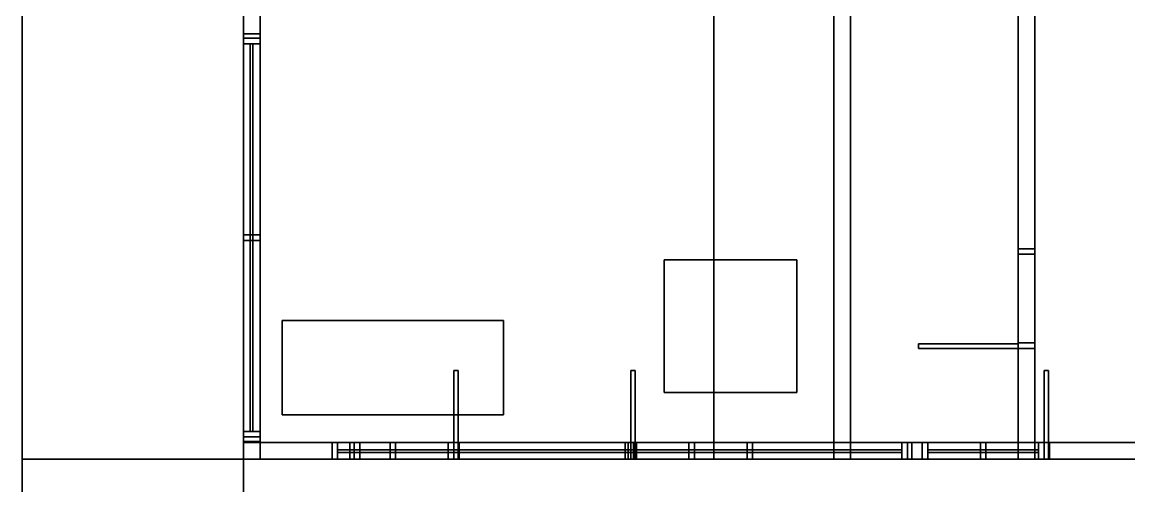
# Model space of a CAD drawing. Header units: metres. Extents: x 0 to 20, y 0 to 50.
# Drawn here: x 0 to 10, y 11.76 to 15.95 of the extents above; entities that cross this region are included whole.
import ezdxf

# ---------------------------------------------------------------- set-up
doc = ezdxf.new("R2010")
doc.units = ezdxf.units.M
doc.layers.add('MODELO_3D', color=7, linetype='Continuous')

msp = doc.modelspace()

# ---------------------------------------------------------------- linework, layer by layer
at = {"layer": 'MODELO_3D'}
for points in [[(0, 0, -0.25), (0, 0, -0.05), (0, 50, -0.05), (0, 50, -0.25)], [(0, 50, -0.25), (20, 50, -0.25), (20, 0, -0.25), (0, 0, -0.25)], [(20, 50, -0.05), (0, 50, -0.05), (0, 0, -0.05), (20, 0, -0.05)], [(0, 12, -0.05), (0, 12), (0, 42), (0, 42, -0.05)], [(0, 42, -0.05), (2, 42, -0.05), (2, 12, -0.05), (0, 12, -0.05)], [(2, 42), (0, 42), (0, 12), (2, 12)], [(2, 42, -0.05), (2, 42), (2, 12), (2, 12, -0.05)], [(2, 12, -0.15), (2, 12), (2, 42), (2, 42, -0.15)], [(2, 42, -0.15), (18, 42, -0.15), (18, 12, -0.15), (2, 12, -0.15)], [(18, 42), (2, 42), (2, 12), (18, 12)], [(2, 12, 7.2), (2, 12, 8.1), (2, 42, 8.1), (2, 42, 7.2)], [(2, 42, 7.2), (2.15, 42, 7.2), (2.15, 12, 7.2), (2, 12, 7.2)], [(2.15, 42, 8.1), (2, 42, 8.1), (2, 12, 8.1), (2.15, 12, 8.1)], [(2.15, 42, 7.2), (2.15, 42, 8.1), (2.15, 12, 8.1), (2.15, 12, 7.2)], [(2, 12, 4), (2, 12, 4.2), (2, 37, 4.2), (2, 37, 4)], [(2, 37, 4), (18, 37, 4), (18, 12, 4), (2, 12, 4)], [(18, 37, 4.2), (2, 37, 4.2), (2, 12, 4.2), (18, 12, 4.2)], [(2, 12), (2, 12, 4), (2, 37, 4), (2, 37)], [(2, 37), (2.15, 37), (2.15, 12), (2, 12)], [(2.15, 37, 4), (2, 37, 4), (2, 12, 4), (2.15, 12, 4)], [(2.15, 37), (2.15, 37, 4), (2.15, 12, 4), (2.15, 12)], [(7.333333, 12), (7.333333, 12, 4), (7.333333, 36, 4), (7.333333, 36)], [(7.333333, 36), (7.483333, 36), (7.483333, 12), (7.333333, 12)], [(7.483333, 36, 4), (7.333333, 36, 4), (7.333333, 12, 4), (7.483333, 12, 4)], [(7.483333, 36), (7.483333, 36, 4), (7.483333, 12, 4), (7.483333, 12)], [(9, 13.900001, 4.2), (9, 13.900001, 7.05), (9, 25, 7.05), (9, 25, 4.2)], [(9, 25, 4.2), (9.15, 25, 4.2), (9.15, 13.900001, 4.2), (9, 13.900001, 4.2)], [(9.15, 25, 7.05), (9, 25, 7.05), (9, 13.900001, 7.05), (9.15, 13.900001, 7.05)], [(9.15, 25, 4.2), (9.15, 25, 7.05), (9.15, 13.900001, 7.05), (9.15, 13.900001, 4.2)], [(2, 12, 7.05), (2, 12, 7.2), (2, 18.299999, 7.2), (2, 18.299999, 7.05)], [(2, 18.299999, 7.05), (6.25, 18.299999, 7.05), (6.25, 12, 7.05), (2, 12, 7.05)], [(6.25, 18.299999, 7.2), (2, 18.299999, 7.2), (2, 12, 7.2), (6.25, 12, 7.2)], [(6.25, 18.299999, 7.05), (6.25, 18.299999, 7.2), (6.25, 12, 7.2), (6.25, 12, 7.05)], [(6.25, 12, 7.05), (6.25, 12, 7.2), (6.25, 18.299999, 7.2), (6.25, 18.299999, 7.05)], [(6.25, 18.299999, 7.05), (9, 18.299999, 7.05), (9, 12, 7.05), (6.25, 12, 7.05)], [(9, 18.299999, 7.2), (6.25, 18.299999, 7.2), (6.25, 12, 7.2), (9, 12, 7.2)], [(9, 18.299999, 7.05), (9, 18.299999, 7.2), (9, 12, 7.2), (9, 12, 7.05)], [(9, 12, 7.05), (9, 12, 7.2), (9, 18.299999, 7.2), (9, 18.299999, 7.05)], [(9, 18.299999, 7.05), (11, 18.299999, 7.05), (11, 12, 7.05), (9, 12, 7.05)], [(11, 18.299999, 7.2), (9, 18.299999, 7.2), (9, 12, 7.2), (11, 12, 7.2)], [(2, 15.799999, 4.2), (2, 15.799999, 7.05), (2, 16.5, 7.05), (2, 16.5, 4.2)], [(2, 16.5, 4.2), (2.15, 16.5, 4.2), (2.15, 15.799999, 4.2), (2, 15.799999, 4.2)], [(2.15, 16.5, 7.05), (2, 16.5, 7.05), (2, 15.799999, 7.05), (2.15, 15.799999, 7.05)], [(2.15, 16.5, 4.2), (2.15, 16.5, 7.05), (2.15, 15.799999, 7.05), (2.15, 15.799999, 4.2)], [(2, 12.16, 4.915), (2, 12.16, 4.95), (2, 15.84, 4.95), (2, 15.84, 4.915)], [(2, 15.84, 4.915), (2, 15.84, 4.95), (2.15, 15.84, 4.95), (2.15, 15.84, 4.915)], [(2, 15.84, 4.915), (2.15, 15.84, 4.915), (2.15, 12.16, 4.915), (2, 12.16, 4.915)], [(2.15, 15.84, 4.95), (2, 15.84, 4.95), (2, 12.16, 4.95), (2.15, 12.16, 4.95)], [(2, 12.2, 4.2), (2, 12.2, 4.95), (2, 15.8, 4.95), (2, 15.8, 4.2)], [(2, 15.8, 4.2), (2, 15.8, 4.95), (2.15, 15.8, 4.95), (2.15, 15.8, 4.2)], [(2, 15.8, 4.2), (2.15, 15.8, 4.2), (2.15, 12.2, 4.2), (2, 12.2, 4.2)], [(2.15, 15.8, 4.95), (2, 15.8, 4.95), (2, 12.2, 4.95), (2.15, 12.2, 4.95)], [(2, 12.2, 6.85), (2, 12.2, 7.05), (2, 15.8, 7.05), (2, 15.8, 6.85)], [(2, 15.8, 6.85), (2, 15.8, 7.05), (2.15, 15.8, 7.05), (2.15, 15.8, 6.85)], [(2, 15.8, 6.85), (2.15, 15.8, 6.85), (2.15, 12.2, 6.85), (2, 12.2, 6.85)], [(2.15, 15.8, 7.05), (2, 15.8, 7.05), (2, 12.2, 7.05), (2.15, 12.2, 7.05)], [(2, 12.2, 4.95), (2, 12.2, 5), (2, 15.8, 5), (2, 15.8, 4.95)], [(2, 15.8, 4.95), (2, 15.8, 5), (2.15, 15.8, 5), (2.15, 15.8, 4.95)], [(2, 15.8, 4.95), (2.15, 15.8, 4.95), (2.15, 12.2, 4.95), (2, 12.2, 4.95)], [(2.15, 15.8, 5), (2, 15.8, 5), (2, 12.2, 5), (2.15, 12.2, 5)], [(2, 12.2, 6.8), (2, 12.2, 6.85), (2, 15.8, 6.85), (2, 15.8, 6.8)], [(2, 15.8, 6.8), (2, 15.8, 6.85), (2.15, 15.8, 6.85), (2.15, 15.8, 6.8)], [(2, 15.8, 6.8), (2.15, 15.8, 6.8), (2.15, 12.2, 6.8), (2, 12.2, 6.8)], [(2.15, 15.8, 6.85), (2, 15.8, 6.85), (2, 12.2, 6.85), (2.15, 12.2, 6.85)], [(2.15, 15.84, 4.915), (2.15, 15.84, 4.95), (2.15, 12.16, 4.95), (2.15, 12.16, 4.915)], [(2.15, 15.8, 4.2), (2.15, 15.8, 4.95), (2.15, 12.2, 4.95), (2.15, 12.2, 4.2)], [(2.15, 15.8, 6.85), (2.15, 15.8, 7.05), (2.15, 12.2, 7.05), (2.15, 12.2, 6.85)], [(2.15, 15.8, 4.95), (2.15, 15.8, 5), (2.15, 12.2, 5), (2.15, 12.2, 4.95)], [(2.15, 15.8, 6.8), (2.15, 15.8, 6.85), (2.15, 12.2, 6.85), (2.15, 12.2, 6.8)], [(2, 15.75, 4.95), (2, 15.75, 6.85), (2, 15.799999, 6.85), (2, 15.799999, 4.95)], [(2, 15.799999, 4.95), (2, 15.799999, 6.85), (2.15, 15.799999, 6.85), (2.15, 15.799999, 4.95)], [(2, 15.799999, 4.95), (2.15, 15.799999, 4.95), (2.15, 15.75, 4.95), (2, 15.75, 4.95)], [(2.15, 15.799999, 6.85), (2, 15.799999, 6.85), (2, 15.75, 6.85), (2.15, 15.75, 6.85)], [(2.15, 15.799999, 4.2), (2.15, 15.799999, 7.05), (2, 15.799999, 7.05), (2, 15.799999, 4.2)], [(2.15, 15.75, 4.95), (2.15, 15.75, 6.85), (2, 15.75, 6.85), (2, 15.75, 4.95)], [(2.06, 12.25, 5), (2.06, 12.25, 6.8), (2.06, 15.75, 6.8), (2.06, 15.75, 5)], [(2.06, 15.75, 5), (2.06, 15.75, 6.8), (2.085, 15.75, 6.8), (2.085, 15.75, 5)], [(2.06, 15.75, 5), (2.085, 15.75, 5), (2.085, 12.25, 5), (2.06, 12.25, 5)], [(2.085, 15.75, 6.8), (2.06, 15.75, 6.8), (2.06, 12.25, 6.8), (2.085, 12.25, 6.8)], [(2.085, 15.75, 5), (2.085, 15.75, 6.8), (2.085, 12.25, 6.8), (2.085, 12.25, 5)], [(2.15, 15.799999, 4.95), (2.15, 15.799999, 6.85), (2.15, 15.75, 6.85), (2.15, 15.75, 4.95)], [(2, 13.975, 4.95), (2, 13.975, 6.85), (2, 14.025, 6.85), (2, 14.025, 4.95)], [(2, 14.025, 4.95), (2, 14.025, 6.85), (2.15, 14.025, 6.85), (2.15, 14.025, 4.95)], [(2, 14.025, 4.95), (2.15, 14.025, 4.95), (2.15, 13.975, 4.95), (2, 13.975, 4.95)], [(2.15, 14.025, 6.85), (2, 14.025, 6.85), (2, 13.975, 6.85), (2.15, 13.975, 6.85)], [(2.15, 14.025, 4.95), (2.15, 14.025, 6.85), (2.15, 13.975, 6.85), (2.15, 13.975, 4.95)], [(2.15, 13.975, 4.95), (2.15, 13.975, 6.85), (2, 13.975, 6.85), (2, 13.975, 4.95)], [(9.15, 13.900001, 4.2), (9.15, 13.900001, 7.05), (9, 13.900001, 7.05), (9, 13.900001, 4.2)], [(9, 13, 6.3), (9, 13, 7.05), (9, 13.9, 7.05), (9, 13.9, 6.3)], [(9, 13.9, 6.3), (9, 13.9, 7.05), (9.15, 13.9, 7.05), (9.15, 13.9, 6.3)], [(9, 13.9, 6.3), (9.15, 13.9, 6.3), (9.15, 13, 6.3), (9, 13, 6.3)], [(9.15, 13.9, 7.05), (9, 13.9, 7.05), (9, 13, 7.05), (9.15, 13, 7.05)], [(9, 13.85, 4.2), (9, 13.85, 6.3), (9, 13.9, 6.3), (9, 13.9, 4.2)], [(9, 13.9, 4.2), (9, 13.9, 6.3), (9.15, 13.9, 6.3), (9.15, 13.9, 4.2)], [(9, 13.9, 4.2), (9.15, 13.9, 4.2), (9.15, 13.85, 4.2), (9, 13.85, 4.2)], [(9.15, 13.9, 6.3), (9, 13.9, 6.3), (9, 13.85, 6.3), (9.15, 13.85, 6.3)], [(9, 13, 4.2), (9, 13, 4.25), (9, 13.9, 4.25), (9, 13.9, 4.2)], [(9, 13.9, 4.2), (9, 13.9, 4.25), (9.15, 13.9, 4.25), (9.15, 13.9, 4.2)], [(9, 13.9, 4.2), (9.15, 13.9, 4.2), (9.15, 13, 4.2), (9, 13, 4.2)], [(9.15, 13.9, 4.25), (9, 13.9, 4.25), (9, 13, 4.25), (9.15, 13, 4.25)], [(9, 13, 6.25), (9, 13, 6.3), (9, 13.9, 6.3), (9, 13.9, 6.25)], [(9, 13.9, 6.25), (9, 13.9, 6.3), (9.15, 13.9, 6.3), (9.15, 13.9, 6.25)], [(9, 13.9, 6.25), (9.15, 13.9, 6.25), (9.15, 13, 6.25), (9, 13, 6.25)], [(9.15, 13.9, 6.3), (9, 13.9, 6.3), (9, 13, 6.3), (9.15, 13, 6.3)], [(9.15, 13.9, 6.3), (9.15, 13.9, 7.05), (9.15, 13, 7.05), (9.15, 13, 6.3)], [(9.15, 13.9, 4.2), (9.15, 13.9, 6.3), (9.15, 13.85, 6.3), (9.15, 13.85, 4.2)], [(9.15, 13.9, 4.2), (9.15, 13.9, 4.25), (9.15, 13, 4.25), (9.15, 13, 4.2)], [(9.15, 13.9, 6.25), (9.15, 13.9, 6.3), (9.15, 13, 6.3), (9.15, 13, 6.25)], [(5.8, 12.599999, 4.9), (5.8, 12.599999, 4.96), (5.8, 13.8, 4.96), (5.8, 13.8, 4.9)], [(5.8, 13.8, 4.9), (5.8, 13.8, 4.96), (7, 13.8, 4.96), (7, 13.8, 4.9)], [(5.8, 13.8, 4.9), (7, 13.8, 4.9), (7, 12.599999, 4.9), (5.8, 12.599999, 4.9)], [(7, 13.8, 4.96), (5.8, 13.8, 4.96), (5.8, 12.599999, 4.96), (7, 12.599999, 4.96)], [(7, 13.8, 4.9), (7, 13.8, 4.96), (7, 12.599999, 4.96), (7, 12.599999, 4.9)], [(9.15, 13.85, 4.2), (9.15, 13.85, 6.3), (9, 13.85, 6.3), (9, 13.85, 4.2)], [(2.35, 12.4, 4.2), (2.35, 12.4, 4.9), (2.35, 13.25, 4.9), (2.35, 13.25, 4.2)], [(2.35, 13.25, 4.2), (2.35, 13.25, 4.9), (4.35, 13.25, 4.9), (4.35, 13.25, 4.2)], [(2.35, 13.25, 4.2), (4.35, 13.25, 4.2), (4.35, 12.4, 4.2), (2.35, 12.4, 4.2)], [(4.35, 13.25, 4.9), (2.35, 13.25, 4.9), (2.35, 12.4, 4.9), (4.35, 12.4, 4.9)], [(4.35, 13.25, 4.2), (4.35, 13.25, 4.9), (4.35, 12.4, 4.9), (4.35, 12.4, 4.2)], [(8.1, 13, 4.2), (8.1, 13, 6.26), (8.1, 13.040001, 6.26), (8.1, 13.040001, 4.2)], [(8.1, 13.040001, 4.2), (8.1, 13.040001, 6.26), (9, 13.040001, 6.26), (9, 13.040001, 4.2)], [(8.1, 13.040001, 4.2), (9, 13.040001, 4.2), (9, 13, 4.2), (8.1, 13, 4.2)], [(9, 13.040001, 6.26), (8.1, 13.040001, 6.26), (8.1, 13, 6.26), (9, 13, 6.26)], [(9, 13, 4.2), (9, 13, 6.26), (8.1, 13, 6.26), (8.1, 13, 4.2)], [(9, 13, 4.2), (9, 13, 6.3), (9, 13.049999, 6.3), (9, 13.049999, 4.2)], [(9, 13.049999, 4.2), (9, 13.049999, 6.3), (9.15, 13.049999, 6.3), (9.15, 13.049999, 4.2)], [(9, 13.049999, 4.2), (9.15, 13.049999, 4.2), (9.15, 13, 4.2), (9, 13, 4.2)], [(9.15, 13.049999, 6.3), (9, 13.049999, 6.3), (9, 13, 6.3), (9.15, 13, 6.3)], [(9, 13.040001, 4.2), (9, 13.040001, 6.26), (9, 13, 6.26), (9, 13, 4.2)], [(9, 12, 4.2), (9, 12, 7.05), (9, 13, 7.05), (9, 13, 4.2)], [(9, 13, 4.2), (9, 13, 7.05), (9.15, 13, 7.05), (9.15, 13, 4.2)], [(9, 13, 4.2), (9.15, 13, 4.2), (9.15, 12, 4.2), (9, 12, 4.2)], [(9.15, 13, 7.05), (9, 13, 7.05), (9, 12, 7.05), (9.15, 12, 7.05)], [(9.15, 13, 6.3), (9.15, 13, 7.05), (9, 13, 7.05), (9, 13, 6.3)], [(9.15, 13, 4.2), (9.15, 13, 6.3), (9, 13, 6.3), (9, 13, 4.2)], [(9.15, 13, 4.2), (9.15, 13, 4.25), (9, 13, 4.25), (9, 13, 4.2)], [(9.15, 13, 6.25), (9.15, 13, 6.3), (9, 13, 6.3), (9, 13, 6.25)], [(9.15, 13.049999, 4.2), (9.15, 13.049999, 6.3), (9.15, 13, 6.3), (9.15, 13, 4.2)], [(9.15, 13, 4.2), (9.15, 13, 7.05), (9.15, 12, 7.05), (9.15, 12, 4.2)], [(3.9, 12), (3.9, 12, 2.66), (3.9, 12.799999, 2.66), (3.9, 12.799999)], [(3.9, 12.799999), (3.9, 12.799999, 2.66), (3.94, 12.799999, 2.66), (3.94, 12.799999)], [(3.9, 12.799999), (3.94, 12.799999), (3.94, 12), (3.9, 12)], [(3.94, 12.799999, 2.66), (3.9, 12.799999, 2.66), (3.9, 12, 2.66), (3.94, 12, 2.66)], [(3.94, 12.799999), (3.94, 12.799999, 2.66), (3.94, 12, 2.66), (3.94, 12)], [(5.5, 12), (5.5, 12, 2.66), (5.5, 12.799999, 2.66), (5.5, 12.799999)], [(5.5, 12.799999), (5.5, 12.799999, 2.66), (5.54, 12.799999, 2.66), (5.54, 12.799999)], [(5.5, 12.799999), (5.54, 12.799999), (5.54, 12), (5.5, 12)], [(5.54, 12.799999, 2.66), (5.5, 12.799999, 2.66), (5.5, 12, 2.66), (5.54, 12, 2.66)], [(5.54, 12.799999), (5.54, 12.799999, 2.66), (5.54, 12, 2.66), (5.54, 12)], [(9.233333, 12), (9.233333, 12, 2.66), (9.233333, 12.799999, 2.66), (9.233333, 12.799999)], [(9.233333, 12.799999), (9.233333, 12.799999, 2.66), (9.273334, 12.799999, 2.66), (9.273334, 12.799999)], [(9.233333, 12.799999), (9.273334, 12.799999), (9.273334, 12), (9.233333, 12)], [(9.273334, 12.799999, 2.66), (9.233333, 12.799999, 2.66), (9.233333, 12, 2.66), (9.273334, 12, 2.66)], [(9.273334, 12.799999), (9.273334, 12.799999, 2.66), (9.273334, 12, 2.66), (9.273334, 12)], [(7, 12.599999, 4.9), (7, 12.599999, 4.96), (5.8, 12.599999, 4.96), (5.8, 12.599999, 4.9)], [(4.35, 12.4, 4.2), (4.35, 12.4, 4.9), (2.35, 12.4, 4.9), (2.35, 12.4, 4.2)], [(2, 12.200001, 4.95), (2, 12.200001, 6.85), (2, 12.25, 6.85), (2, 12.25, 4.95)], [(2, 12.25, 4.95), (2, 12.25, 6.85), (2.15, 12.25, 6.85), (2.15, 12.25, 4.95)], [(2, 12.25, 4.95), (2.15, 12.25, 4.95), (2.15, 12.200001, 4.95), (2, 12.200001, 4.95)], [(2.15, 12.25, 6.85), (2, 12.25, 6.85), (2, 12.200001, 6.85), (2.15, 12.200001, 6.85)], [(2, 12, 4.2), (2, 12, 7.05), (2, 12.200001, 7.05), (2, 12.200001, 4.2)], [(2, 12.200001, 4.2), (2, 12.200001, 7.05), (2.15, 12.200001, 7.05), (2.15, 12.200001, 4.2)], [(2, 12.200001, 4.2), (2.15, 12.200001, 4.2), (2.15, 12, 4.2), (2, 12, 4.2)], [(2.15, 12.200001, 7.05), (2, 12.200001, 7.05), (2, 12, 7.05), (2.15, 12, 7.05)], [(2.15, 12.200001, 4.95), (2.15, 12.200001, 6.85), (2, 12.200001, 6.85), (2, 12.200001, 4.95)], [(2.085, 12.25, 5), (2.085, 12.25, 6.8), (2.06, 12.25, 6.8), (2.06, 12.25, 5)], [(2.15, 12.25, 4.95), (2.15, 12.25, 6.85), (2.15, 12.200001, 6.85), (2.15, 12.200001, 4.95)], [(2.15, 12.200001, 4.2), (2.15, 12.200001, 7.05), (2.15, 12, 7.05), (2.15, 12, 4.2)], [(2.15, 12.2, 4.2), (2.15, 12.2, 4.95), (2, 12.2, 4.95), (2, 12.2, 4.2)], [(2.15, 12.2, 6.85), (2.15, 12.2, 7.05), (2, 12.2, 7.05), (2, 12.2, 6.85)], [(2.15, 12.2, 4.95), (2.15, 12.2, 5), (2, 12.2, 5), (2, 12.2, 4.95)], [(2.15, 12.2, 6.8), (2.15, 12.2, 6.85), (2, 12.2, 6.85), (2, 12.2, 6.8)], [(2.15, 12.16, 4.915), (2.15, 12.16, 4.95), (2, 12.16, 4.95), (2, 12.16, 4.915)], [(2, 12), (2, 12, 4), (2, 12.15, 4), (2, 12.15)], [(2, 12.15), (2, 12.15, 4), (2.8, 12.15, 4), (2.8, 12.15)], [(2, 12.15), (2.8, 12.15), (2.8, 12), (2, 12)], [(2.8, 12.15, 4), (2, 12.15, 4), (2, 12, 4), (2.8, 12, 4)], [(2, 12, 4.2), (2, 12, 7.05), (2, 12.15, 7.05), (2, 12.15, 4.2)], [(2, 12.15, 4.2), (2, 12.15, 7.05), (3, 12.15, 7.05), (3, 12.15, 4.2)], [(2, 12.15, 4.2), (3, 12.15, 4.2), (3, 12, 4.2), (2, 12, 4.2)], [(3, 12.15, 7.05), (2, 12.15, 7.05), (2, 12, 7.05), (3, 12, 7.05)], [(2, 12, 7.2), (2, 12, 8.1), (2, 12.15, 8.1), (2, 12.15, 7.2)], [(2, 12.15, 7.2), (2, 12.15, 8.1), (18, 12.15, 8.1), (18, 12.15, 7.2)], [(2, 12.15, 7.2), (18, 12.15, 7.2), (18, 12, 7.2), (2, 12, 7.2)], [(18, 12.15, 8.1), (2, 12.15, 8.1), (2, 12, 8.1), (18, 12, 8.1)], [(2.8, 12.15), (2.8, 12.15, 4), (2.8, 12, 4), (2.8, 12)], [(2.8, 12, 2.7), (2.8, 12, 4), (2.8, 12.15, 4), (2.8, 12.15, 2.7)], [(2.8, 12.15, 2.7), (2.8, 12.15, 4), (3.9, 12.15, 4), (3.9, 12.15, 2.7)], [(2.8, 12.15, 2.7), (3.9, 12.15, 2.7), (3.9, 12, 2.7), (2.8, 12, 2.7)], [(3.9, 12.15, 4), (2.8, 12.15, 4), (2.8, 12, 4), (3.9, 12, 4)], [(2.8, 12), (2.8, 12, 2.7), (2.8, 12.15, 2.7), (2.8, 12.15)], [(2.8, 12.15), (2.8, 12.15, 2.7), (2.85, 12.15, 2.7), (2.85, 12.15)], [(2.8, 12.15), (2.85, 12.15), (2.85, 12), (2.8, 12)], [(2.85, 12.15, 2.7), (2.8, 12.15, 2.7), (2.8, 12, 2.7), (2.85, 12, 2.7)], [(2.8, 12), (2.8, 12, 0.05), (2.8, 12.15, 0.05), (2.8, 12.15)], [(2.8, 12.15), (2.8, 12.15, 0.05), (3.9, 12.15, 0.05), (3.9, 12.15)], [(2.8, 12.15), (3.9, 12.15), (3.9, 12), (2.8, 12)], [(3.9, 12.15, 0.05), (2.8, 12.15, 0.05), (2.8, 12, 0.05), (3.9, 12, 0.05)], [(2.8, 12, 2.65), (2.8, 12, 2.7), (2.8, 12.15, 2.7), (2.8, 12.15, 2.65)], [(2.8, 12.15, 2.65), (2.8, 12.15, 2.7), (3.9, 12.15, 2.7), (3.9, 12.15, 2.65)], [(2.8, 12.15, 2.65), (3.9, 12.15, 2.65), (3.9, 12, 2.65), (2.8, 12, 2.65)], [(3.9, 12.15, 2.7), (2.8, 12.15, 2.7), (2.8, 12, 2.7), (3.9, 12, 2.7)], [(2.85, 12.15), (2.85, 12.15, 2.7), (2.85, 12, 2.7), (2.85, 12)], [(2.96, 12, 5.065), (2.96, 12, 5.1), (2.96, 12.15, 5.1), (2.96, 12.15, 5.065)], [(2.96, 12.15, 5.065), (2.96, 12.15, 5.1), (8.04, 12.15, 5.1), (8.04, 12.15, 5.065)], [(2.96, 12.15, 5.065), (8.04, 12.15, 5.065), (8.04, 12, 5.065), (2.96, 12, 5.065)], [(8.04, 12.15, 5.1), (2.96, 12.15, 5.1), (2.96, 12, 5.1), (8.04, 12, 5.1)], [(3, 12.15, 4.2), (3, 12.15, 7.05), (3, 12, 7.05), (3, 12, 4.2)], [(3, 12, 4.2), (3, 12, 5.1), (3, 12.15, 5.1), (3, 12.15, 4.2)], [(3, 12.15, 4.2), (3, 12.15, 5.1), (8, 12.15, 5.1), (8, 12.15, 4.2)], [(3, 12.15, 4.2), (8, 12.15, 4.2), (8, 12, 4.2), (3, 12, 4.2)], [(8, 12.15, 5.1), (3, 12.15, 5.1), (3, 12, 5.1), (8, 12, 5.1)], [(3, 12, 6.3), (3, 12, 7.05), (3, 12.15, 7.05), (3, 12.15, 6.3)], [(3, 12.15, 6.3), (3, 12.15, 7.05), (8, 12.15, 7.05), (8, 12.15, 6.3)], [(3, 12.15, 6.3), (8, 12.15, 6.3), (8, 12, 6.3), (3, 12, 6.3)], [(8, 12.15, 7.05), (3, 12.15, 7.05), (3, 12, 7.05), (8, 12, 7.05)], [(3, 12, 5.1), (3, 12, 6.3), (3, 12.15, 6.3), (3, 12.15, 5.1)], [(3, 12.15, 5.1), (3, 12.15, 6.3), (3.05, 12.15, 6.3), (3.05, 12.15, 5.1)], [(3, 12.15, 5.1), (3.05, 12.15, 5.1), (3.05, 12, 5.1), (3, 12, 5.1)], [(3.05, 12.15, 6.3), (3, 12.15, 6.3), (3, 12, 6.3), (3.05, 12, 6.3)], [(3, 12, 5.1), (3, 12, 5.15), (3, 12.15, 5.15), (3, 12.15, 5.1)], [(3, 12.15, 5.1), (3, 12.15, 5.15), (8, 12.15, 5.15), (8, 12.15, 5.1)], [(3, 12.15, 5.1), (8, 12.15, 5.1), (8, 12, 5.1), (3, 12, 5.1)], [(8, 12.15, 5.15), (3, 12.15, 5.15), (3, 12, 5.15), (8, 12, 5.15)], [(3, 12, 6.25), (3, 12, 6.3), (3, 12.15, 6.3), (3, 12.15, 6.25)], [(3, 12.15, 6.25), (3, 12.15, 6.3), (8, 12.15, 6.3), (8, 12.15, 6.25)], [(3, 12.15, 6.25), (8, 12.15, 6.25), (8, 12, 6.25), (3, 12, 6.25)], [(8, 12.15, 6.3), (3, 12.15, 6.3), (3, 12, 6.3), (8, 12, 6.3)], [(3.05, 12.15, 5.1), (3.05, 12.15, 6.3), (3.05, 12, 6.3), (3.05, 12, 5.1)], [(3.325, 12), (3.325, 12, 2.7), (3.325, 12.15, 2.7), (3.325, 12.15)], [(3.325, 12.15), (3.325, 12.15, 2.7), (3.375, 12.15, 2.7), (3.375, 12.15)], [(3.325, 12.15), (3.375, 12.15), (3.375, 12), (3.325, 12)], [(3.375, 12.15, 2.7), (3.325, 12.15, 2.7), (3.325, 12, 2.7), (3.375, 12, 2.7)], [(3.375, 12.15), (3.375, 12.15, 2.7), (3.375, 12, 2.7), (3.375, 12)], [(3.85, 12), (3.85, 12, 2.7), (3.85, 12.15, 2.7), (3.85, 12.15)], [(3.85, 12.15), (3.85, 12.15, 2.7), (3.9, 12.15, 2.7), (3.9, 12.15)], [(3.85, 12.15), (3.9, 12.15), (3.9, 12), (3.85, 12)], [(3.9, 12.15, 2.7), (3.85, 12.15, 2.7), (3.85, 12, 2.7), (3.9, 12, 2.7)], [(3.9, 12.15, 2.7), (3.9, 12.15, 4), (3.9, 12, 4), (3.9, 12, 2.7)], [(3.9, 12.15), (3.9, 12.15, 2.7), (3.9, 12, 2.7), (3.9, 12)], [(3.9, 12.15), (3.9, 12.15, 0.05), (3.9, 12, 0.05), (3.9, 12)], [(3.9, 12.15, 2.65), (3.9, 12.15, 2.7), (3.9, 12, 2.7), (3.9, 12, 2.65)], [(3.9, 12, 2.7), (3.9, 12, 4), (3.9, 12.15, 4), (3.9, 12.15, 2.7)], [(3.9, 12.15, 2.7), (3.9, 12.15, 4), (5.5, 12.15, 4), (5.5, 12.15, 2.7)], [(3.9, 12.15, 2.7), (5.5, 12.15, 2.7), (5.5, 12, 2.7), (3.9, 12, 2.7)], [(5.5, 12.15, 4), (3.9, 12.15, 4), (3.9, 12, 4), (5.5, 12, 4)], [(3.9, 12), (3.9, 12, 2.7), (3.9, 12.15, 2.7), (3.9, 12.15)], [(3.9, 12.15), (3.9, 12.15, 2.7), (3.95, 12.15, 2.7), (3.95, 12.15)], [(3.9, 12.15), (3.95, 12.15), (3.95, 12), (3.9, 12)], [(3.95, 12.15, 2.7), (3.9, 12.15, 2.7), (3.9, 12, 2.7), (3.95, 12, 2.7)], [(3.9, 12), (3.9, 12, 0.05), (3.9, 12.15, 0.05), (3.9, 12.15)], [(3.9, 12.15), (3.9, 12.15, 0.05), (5.5, 12.15, 0.05), (5.5, 12.15)], [(3.9, 12.15), (5.5, 12.15), (5.5, 12), (3.9, 12)], [(5.5, 12.15, 0.05), (3.9, 12.15, 0.05), (3.9, 12, 0.05), (5.5, 12, 0.05)], [(3.9, 12, 2.65), (3.9, 12, 2.7), (3.9, 12.15, 2.7), (3.9, 12.15, 2.65)], [(3.9, 12.15, 2.65), (3.9, 12.15, 2.7), (5.5, 12.15, 2.7), (5.5, 12.15, 2.65)], [(3.9, 12.15, 2.65), (5.5, 12.15, 2.65), (5.5, 12, 2.65), (3.9, 12, 2.65)], [(5.5, 12.15, 2.7), (3.9, 12.15, 2.7), (3.9, 12, 2.7), (5.5, 12, 2.7)], [(3.95, 12.15), (3.95, 12.15, 2.7), (3.95, 12, 2.7), (3.95, 12)], [(5.45, 12), (5.45, 12, 2.7), (5.45, 12.15, 2.7), (5.45, 12.15)], [(5.45, 12.15), (5.45, 12.15, 2.7), (5.5, 12.15, 2.7), (5.5, 12.15)], [(5.45, 12.15), (5.5, 12.15), (5.5, 12), (5.45, 12)], [(5.5, 12.15, 2.7), (5.45, 12.15, 2.7), (5.45, 12, 2.7), (5.5, 12, 2.7)], [(5.475, 12, 5.1), (5.475, 12, 6.3), (5.475, 12.15, 6.3), (5.475, 12.15, 5.1)], [(5.475, 12.15, 5.1), (5.475, 12.15, 6.3), (5.525, 12.15, 6.3), (5.525, 12.15, 5.1)], [(5.475, 12.15, 5.1), (5.525, 12.15, 5.1), (5.525, 12, 5.1), (5.475, 12, 5.1)], [(5.525, 12.15, 6.3), (5.475, 12.15, 6.3), (5.475, 12, 6.3), (5.525, 12, 6.3)], [(5.5, 12.15, 2.7), (5.5, 12.15, 4), (5.5, 12, 4), (5.5, 12, 2.7)], [(5.5, 12.15), (5.5, 12.15, 2.7), (5.5, 12, 2.7), (5.5, 12)], [(5.5, 12.15), (5.5, 12.15, 0.05), (5.5, 12, 0.05), (5.5, 12)], [(5.5, 12.15, 2.65), (5.5, 12.15, 2.7), (5.5, 12, 2.7), (5.5, 12, 2.65)], [(5.5, 12, 2.7), (5.5, 12, 4), (5.5, 12.15, 4), (5.5, 12.15, 2.7)], [(5.5, 12.15, 2.7), (5.5, 12.15, 4), (6.6, 12.15, 4), (6.6, 12.15, 2.7)], [(5.5, 12.15, 2.7), (6.6, 12.15, 2.7), (6.6, 12, 2.7), (5.5, 12, 2.7)], [(6.6, 12.15, 4), (5.5, 12.15, 4), (5.5, 12, 4), (6.6, 12, 4)], [(5.5, 12), (5.5, 12, 2.7), (5.5, 12.15, 2.7), (5.5, 12.15)], [(5.5, 12.15), (5.5, 12.15, 2.7), (5.55, 12.15, 2.7), (5.55, 12.15)], [(5.5, 12.15), (5.55, 12.15), (5.55, 12), (5.5, 12)], [(5.55, 12.15, 2.7), (5.5, 12.15, 2.7), (5.5, 12, 2.7), (5.55, 12, 2.7)], [(5.5, 12), (5.5, 12, 0.05), (5.5, 12.15, 0.05), (5.5, 12.15)], [(5.5, 12.15), (5.5, 12.15, 0.05), (6.6, 12.15, 0.05), (6.6, 12.15)], [(5.5, 12.15), (6.6, 12.15), (6.6, 12), (5.5, 12)], [(6.6, 12.15, 0.05), (5.5, 12.15, 0.05), (5.5, 12, 0.05), (6.6, 12, 0.05)], [(5.5, 12, 2.65), (5.5, 12, 2.7), (5.5, 12.15, 2.7), (5.5, 12.15, 2.65)], [(5.5, 12.15, 2.65), (5.5, 12.15, 2.7), (6.6, 12.15, 2.7), (6.6, 12.15, 2.65)], [(5.5, 12.15, 2.65), (6.6, 12.15, 2.65), (6.6, 12, 2.65), (5.5, 12, 2.65)], [(6.6, 12.15, 2.7), (5.5, 12.15, 2.7), (5.5, 12, 2.7), (6.6, 12, 2.7)], [(5.525, 12.15, 5.1), (5.525, 12.15, 6.3), (5.525, 12, 6.3), (5.525, 12, 5.1)], [(5.55, 12.15), (5.55, 12.15, 2.7), (5.55, 12, 2.7), (5.55, 12)], [(6.025, 12), (6.025, 12, 2.7), (6.025, 12.15, 2.7), (6.025, 12.15)], [(6.025, 12.15), (6.025, 12.15, 2.7), (6.075, 12.15, 2.7), (6.075, 12.15)], [(6.025, 12.15), (6.075, 12.15), (6.075, 12), (6.025, 12)], [(6.075, 12.15, 2.7), (6.025, 12.15, 2.7), (6.025, 12, 2.7), (6.075, 12, 2.7)], [(6.075, 12.15), (6.075, 12.15, 2.7), (6.075, 12, 2.7), (6.075, 12)], [(6.55, 12), (6.55, 12, 2.7), (6.55, 12.15, 2.7), (6.55, 12.15)], [(6.55, 12.15), (6.55, 12.15, 2.7), (6.6, 12.15, 2.7), (6.6, 12.15)], [(6.55, 12.15), (6.6, 12.15), (6.6, 12), (6.55, 12)], [(6.6, 12.15, 2.7), (6.55, 12.15, 2.7), (6.55, 12, 2.7), (6.6, 12, 2.7)], [(6.6, 12.15, 2.7), (6.6, 12.15, 4), (6.6, 12, 4), (6.6, 12, 2.7)], [(6.6, 12.15), (6.6, 12.15, 2.7), (6.6, 12, 2.7), (6.6, 12)], [(6.6, 12.15), (6.6, 12.15, 0.05), (6.6, 12, 0.05), (6.6, 12)], [(6.6, 12.15, 2.65), (6.6, 12.15, 2.7), (6.6, 12, 2.7), (6.6, 12, 2.65)], [(6.6, 12), (6.6, 12, 4), (6.6, 12.15, 4), (6.6, 12.15)], [(6.6, 12.15), (6.6, 12.15, 4), (8.133333, 12.15, 4), (8.133333, 12.15)], [(6.6, 12.15), (8.133333, 12.15), (8.133333, 12), (6.6, 12)], [(8.133333, 12.15, 4), (6.6, 12.15, 4), (6.6, 12, 4), (8.133333, 12, 4)], [(7.95, 12, 5.1), (7.95, 12, 6.3), (7.95, 12.15, 6.3), (7.95, 12.15, 5.1)], [(7.95, 12.15, 5.1), (7.95, 12.15, 6.3), (8, 12.15, 6.3), (8, 12.15, 5.1)], [(7.95, 12.15, 5.1), (8, 12.15, 5.1), (8, 12, 5.1), (7.95, 12, 5.1)], [(8, 12.15, 6.3), (7.95, 12.15, 6.3), (7.95, 12, 6.3), (8, 12, 6.3)], [(8, 12.15, 4.2), (8, 12.15, 5.1), (8, 12, 5.1), (8, 12, 4.2)], [(8, 12.15, 6.3), (8, 12.15, 7.05), (8, 12, 7.05), (8, 12, 6.3)], [(8, 12.15, 5.1), (8, 12.15, 6.3), (8, 12, 6.3), (8, 12, 5.1)], [(8, 12.15, 5.1), (8, 12.15, 5.15), (8, 12, 5.15), (8, 12, 5.1)], [(8, 12.15, 6.25), (8, 12.15, 6.3), (8, 12, 6.3), (8, 12, 6.25)], [(8, 12, 4.2), (8, 12, 7.05), (8, 12.15, 7.05), (8, 12.15, 4.2)], [(8, 12.15, 4.2), (8, 12.15, 7.05), (12, 12.15, 7.05), (12, 12.15, 4.2)], [(8, 12.15, 4.2), (12, 12.15, 4.2), (12, 12, 4.2), (8, 12, 4.2)], [(12, 12.15, 7.05), (8, 12.15, 7.05), (8, 12, 7.05), (12, 12, 7.05)], [(8.04, 12.15, 5.065), (8.04, 12.15, 5.1), (8.04, 12, 5.1), (8.04, 12, 5.065)], [(8.133333, 12.15), (8.133333, 12.15, 4), (8.133333, 12, 4), (8.133333, 12)], [(8.133333, 12, 2.7), (8.133333, 12, 4), (8.133333, 12.15, 4), (8.133333, 12.15, 2.7)], [(8.133333, 12.15, 2.7), (8.133333, 12.15, 4), (9.233334, 12.15, 4), (9.233334, 12.15, 2.7)], [(8.133333, 12.15, 2.7), (9.233334, 12.15, 2.7), (9.233334, 12, 2.7), (8.133333, 12, 2.7)], [(9.233334, 12.15, 4), (8.133333, 12.15, 4), (8.133333, 12, 4), (9.233334, 12, 4)], [(8.133333, 12), (8.133333, 12, 0.05), (8.133333, 12.15, 0.05), (8.133333, 12.15)], [(8.133333, 12.15), (8.133333, 12.15, 0.05), (9.233334, 12.15, 0.05), (9.233334, 12.15)], [(8.133333, 12.15), (9.233334, 12.15), (9.233334, 12), (8.133333, 12)], [(9.233334, 12.15, 0.05), (8.133333, 12.15, 0.05), (8.133333, 12, 0.05), (9.233334, 12, 0.05)], [(8.133333, 12, 2.65), (8.133333, 12, 2.7), (8.133333, 12.15, 2.7), (8.133333, 12.15, 2.65)], [(8.133333, 12.15, 2.65), (8.133333, 12.15, 2.7), (9.233334, 12.15, 2.7), (9.233334, 12.15, 2.65)], [(8.133333, 12.15, 2.65), (9.233334, 12.15, 2.65), (9.233334, 12, 2.65), (8.133333, 12, 2.65)], [(9.233334, 12.15, 2.7), (8.133333, 12.15, 2.7), (8.133333, 12, 2.7), (9.233334, 12, 2.7)], [(8.133334, 12), (8.133334, 12, 2.7), (8.133334, 12.15, 2.7), (8.133334, 12.15)], [(8.133334, 12.15), (8.133334, 12.15, 2.7), (8.183333, 12.15, 2.7), (8.183333, 12.15)], [(8.133334, 12.15), (8.183333, 12.15), (8.183333, 12), (8.133334, 12)], [(8.183333, 12.15, 2.7), (8.133334, 12.15, 2.7), (8.133334, 12, 2.7), (8.183333, 12, 2.7)], [(8.183333, 12.15), (8.183333, 12.15, 2.7), (8.183333, 12, 2.7), (8.183333, 12)], [(8.658334, 12), (8.658334, 12, 2.7), (8.658334, 12.15, 2.7), (8.658334, 12.15)], [(8.658334, 12.15), (8.658334, 12.15, 2.7), (8.708333, 12.15, 2.7), (8.708333, 12.15)], [(8.658334, 12.15), (8.708333, 12.15), (8.708333, 12), (8.658334, 12)], [(8.708333, 12.15, 2.7), (8.658334, 12.15, 2.7), (8.658334, 12, 2.7), (8.708333, 12, 2.7)], [(8.708333, 12.15), (8.708333, 12.15, 2.7), (8.708333, 12, 2.7), (8.708333, 12)], [(9.183333, 12), (9.183333, 12, 2.7), (9.183333, 12.15, 2.7), (9.183333, 12.15)], [(9.183333, 12.15), (9.183333, 12.15, 2.7), (9.233333, 12.15, 2.7), (9.233333, 12.15)], [(9.183333, 12.15), (9.233333, 12.15), (9.233333, 12), (9.183333, 12)], [(9.233333, 12.15, 2.7), (9.183333, 12.15, 2.7), (9.183333, 12, 2.7), (9.233333, 12, 2.7)], [(9.233333, 12.15), (9.233333, 12.15, 2.7), (9.233333, 12, 2.7), (9.233333, 12)], [(9.233334, 12.15, 2.7), (9.233334, 12.15, 4), (9.233334, 12, 4), (9.233334, 12, 2.7)], [(9.233334, 12.15), (9.233334, 12.15, 0.05), (9.233334, 12, 0.05), (9.233334, 12)], [(9.233334, 12.15, 2.65), (9.233334, 12.15, 2.7), (9.233334, 12, 2.7), (9.233334, 12, 2.65)], [(9.233334, 12, 2.7), (9.233334, 12, 4), (9.233334, 12.15, 4), (9.233334, 12.15, 2.7)], [(9.233334, 12.15, 2.7), (9.233334, 12.15, 4), (10.833334, 12.15, 4), (10.833334, 12.15, 2.7)], [(9.233334, 12.15, 2.7), (10.833334, 12.15, 2.7), (10.833334, 12, 2.7), (9.233334, 12, 2.7)], [(10.833334, 12.15, 4), (9.233334, 12.15, 4), (9.233334, 12, 4), (10.833334, 12, 4)], [(9.233334, 12), (9.233334, 12, 2.7), (9.233334, 12.15, 2.7), (9.233334, 12.15)], [(9.233334, 12.15), (9.233334, 12.15, 2.7), (9.283333, 12.15, 2.7), (9.283333, 12.15)], [(9.233334, 12.15), (9.283333, 12.15), (9.283333, 12), (9.233334, 12)], [(9.283333, 12.15, 2.7), (9.233334, 12.15, 2.7), (9.233334, 12, 2.7), (9.283333, 12, 2.7)], [(9.233334, 12), (9.233334, 12, 0.05), (9.233334, 12.15, 0.05), (9.233334, 12.15)], [(9.233334, 12.15), (9.233334, 12.15, 0.05), (10.833334, 12.15, 0.05), (10.833334, 12.15)], [(9.233334, 12.15), (10.833334, 12.15), (10.833334, 12), (9.233334, 12)], [(10.833334, 12.15, 0.05), (9.233334, 12.15, 0.05), (9.233334, 12, 0.05), (10.833334, 12, 0.05)], [(9.233334, 12, 2.65), (9.233334, 12, 2.7), (9.233334, 12.15, 2.7), (9.233334, 12.15, 2.65)], [(9.233334, 12.15, 2.65), (9.233334, 12.15, 2.7), (10.833334, 12.15, 2.7), (10.833334, 12.15, 2.65)], [(9.233334, 12.15, 2.65), (10.833334, 12.15, 2.65), (10.833334, 12, 2.65), (9.233334, 12, 2.65)], [(10.833334, 12.15, 2.7), (9.233334, 12.15, 2.7), (9.233334, 12, 2.7), (10.833334, 12, 2.7)], [(9.283333, 12.15), (9.283333, 12.15, 2.7), (9.283333, 12, 2.7), (9.283333, 12)], [(0, 0, -0.05), (0, 0), (0, 12), (0, 12, -0.05)], [(0, 12, -0.05), (0, 12), (20, 12), (20, 12, -0.05)], [(0, 12, -0.05), (20, 12, -0.05), (20, 0, -0.05), (0, 0, -0.05)], [(20, 12), (0, 12), (0, 0), (20, 0)], [(2, 12, -0.05), (2, 12), (0, 12), (0, 12, -0.05)], [(2, 10.799999), (2, 10.799999, 0.03), (2, 12, 0.03), (2, 12)], [(2, 12), (2, 12, 0.03), (20, 12, 0.03), (20, 12)], [(2, 12), (20, 12), (20, 10.799999), (2, 10.799999)], [(20, 12, 0.03), (2, 12, 0.03), (2, 10.799999, 0.03), (20, 10.799999, 0.03)], [(18, 12, -0.15), (18, 12), (2, 12), (2, 12, -0.15)], [(18, 12, 4), (18, 12, 4.2), (2, 12, 4.2), (2, 12, 4)], [(2.8, 12), (2.8, 12, 4), (2, 12, 4), (2, 12)], [(2.15, 12), (2.15, 12, 4), (2, 12, 4), (2, 12)], [(3, 12, 4.2), (3, 12, 7.05), (2, 12, 7.05), (2, 12, 4.2)], [(2.15, 12, 4.2), (2.15, 12, 7.05), (2, 12, 7.05), (2, 12, 4.2)], [(6.25, 12, 7.05), (6.25, 12, 7.2), (2, 12, 7.2), (2, 12, 7.05)], [(18, 12, 7.2), (18, 12, 8.1), (2, 12, 8.1), (2, 12, 7.2)], [(2.15, 12, 7.2), (2.15, 12, 8.1), (2, 12, 8.1), (2, 12, 7.2)], [(3.9, 12, 2.7), (3.9, 12, 4), (2.8, 12, 4), (2.8, 12, 2.7)], [(2.85, 12), (2.85, 12, 2.7), (2.8, 12, 2.7), (2.8, 12)], [(3.9, 12), (3.9, 12, 0.05), (2.8, 12, 0.05), (2.8, 12)], [(3.9, 12, 2.65), (3.9, 12, 2.7), (2.8, 12, 2.7), (2.8, 12, 2.65)], [(2.85, 12.06, 0.05), (2.85, 12.06, 2.65), (2.85, 12.085, 2.65), (2.85, 12.085, 0.05)], [(2.85, 12.085, 0.05), (2.85, 12.085, 2.65), (3.85, 12.085, 2.65), (3.85, 12.085, 0.05)], [(2.85, 12.085, 0.05), (3.85, 12.085, 0.05), (3.85, 12.06, 0.05), (2.85, 12.06, 0.05)], [(3.85, 12.085, 2.65), (2.85, 12.085, 2.65), (2.85, 12.06, 2.65), (3.85, 12.06, 2.65)], [(3.85, 12.06, 0.05), (3.85, 12.06, 2.65), (2.85, 12.06, 2.65), (2.85, 12.06, 0.05)], [(8.04, 12, 5.065), (8.04, 12, 5.1), (2.96, 12, 5.1), (2.96, 12, 5.065)], [(8, 12, 4.2), (8, 12, 5.1), (3, 12, 5.1), (3, 12, 4.2)], [(8, 12, 6.3), (8, 12, 7.05), (3, 12, 7.05), (3, 12, 6.3)], [(3.05, 12, 5.1), (3.05, 12, 6.3), (3, 12, 6.3), (3, 12, 5.1)], [(8, 12, 5.1), (8, 12, 5.15), (3, 12, 5.15), (3, 12, 5.1)], [(8, 12, 6.25), (8, 12, 6.3), (3, 12, 6.3), (3, 12, 6.25)], [(3.05, 12.06, 5.15), (3.05, 12.06, 6.25), (3.05, 12.085, 6.25), (3.05, 12.085, 5.15)], [(3.05, 12.085, 5.15), (3.05, 12.085, 6.25), (7.95, 12.085, 6.25), (7.95, 12.085, 5.15)], [(3.05, 12.085, 5.15), (7.95, 12.085, 5.15), (7.95, 12.06, 5.15), (3.05, 12.06, 5.15)], [(7.95, 12.085, 6.25), (3.05, 12.085, 6.25), (3.05, 12.06, 6.25), (7.95, 12.06, 6.25)], [(7.95, 12.06, 5.15), (7.95, 12.06, 6.25), (3.05, 12.06, 6.25), (3.05, 12.06, 5.15)], [(3.375, 12), (3.375, 12, 2.7), (3.325, 12, 2.7), (3.325, 12)], [(3.85, 12.085, 0.05), (3.85, 12.085, 2.65), (3.85, 12.06, 2.65), (3.85, 12.06, 0.05)], [(3.9, 12), (3.9, 12, 2.7), (3.85, 12, 2.7), (3.85, 12)], [(5.5, 12, 2.7), (5.5, 12, 4), (3.9, 12, 4), (3.9, 12, 2.7)], [(3.95, 12), (3.95, 12, 2.7), (3.9, 12, 2.7), (3.9, 12)], [(5.5, 12), (5.5, 12, 0.05), (3.9, 12, 0.05), (3.9, 12)], [(5.5, 12, 2.65), (5.5, 12, 2.7), (3.9, 12, 2.7), (3.9, 12, 2.65)], [(3.94, 12), (3.94, 12, 2.66), (3.9, 12, 2.66), (3.9, 12)], [(5.5, 12), (5.5, 12, 2.7), (5.45, 12, 2.7), (5.45, 12)], [(5.525, 12, 5.1), (5.525, 12, 6.3), (5.475, 12, 6.3), (5.475, 12, 5.1)], [(5.54, 12), (5.54, 12, 2.66), (5.5, 12, 2.66), (5.5, 12)], [(6.6, 12, 2.7), (6.6, 12, 4), (5.5, 12, 4), (5.5, 12, 2.7)], [(5.55, 12), (5.55, 12, 2.7), (5.5, 12, 2.7), (5.5, 12)], [(6.6, 12), (6.6, 12, 0.05), (5.5, 12, 0.05), (5.5, 12)], [(6.6, 12, 2.65), (6.6, 12, 2.7), (5.5, 12, 2.7), (5.5, 12, 2.65)], [(5.55, 12.06, 0.05), (5.55, 12.06, 2.65), (5.55, 12.085, 2.65), (5.55, 12.085, 0.05)], [(5.55, 12.085, 0.05), (5.55, 12.085, 2.65), (6.55, 12.085, 2.65), (6.55, 12.085, 0.05)], [(5.55, 12.085, 0.05), (6.55, 12.085, 0.05), (6.55, 12.06, 0.05), (5.55, 12.06, 0.05)], [(6.55, 12.085, 2.65), (5.55, 12.085, 2.65), (5.55, 12.06, 2.65), (6.55, 12.06, 2.65)], [(6.55, 12.06, 0.05), (6.55, 12.06, 2.65), (5.55, 12.06, 2.65), (5.55, 12.06, 0.05)], [(6.075, 12), (6.075, 12, 2.7), (6.025, 12, 2.7), (6.025, 12)], [(9, 12, 7.05), (9, 12, 7.2), (6.25, 12, 7.2), (6.25, 12, 7.05)], [(6.55, 12.085, 0.05), (6.55, 12.085, 2.65), (6.55, 12.06, 2.65), (6.55, 12.06, 0.05)], [(6.6, 12), (6.6, 12, 2.7), (6.55, 12, 2.7), (6.55, 12)], [(8.133333, 12), (8.133333, 12, 4), (6.6, 12, 4), (6.6, 12)], [(7.483333, 12), (7.483333, 12, 4), (7.333333, 12, 4), (7.333333, 12)], [(7.95, 12.085, 5.15), (7.95, 12.085, 6.25), (7.95, 12.06, 6.25), (7.95, 12.06, 5.15)], [(8, 12, 5.1), (8, 12, 6.3), (7.95, 12, 6.3), (7.95, 12, 5.1)], [(12, 12, 4.2), (12, 12, 7.05), (8, 12, 7.05), (8, 12, 4.2)], [(9.233334, 12, 2.7), (9.233334, 12, 4), (8.133333, 12, 4), (8.133333, 12, 2.7)], [(9.233334, 12), (9.233334, 12, 0.05), (8.133333, 12, 0.05), (8.133333, 12)], [(9.233334, 12, 2.65), (9.233334, 12, 2.7), (8.133333, 12, 2.7), (8.133333, 12, 2.65)], [(8.183333, 12), (8.183333, 12, 2.7), (8.133334, 12, 2.7), (8.133334, 12)], [(8.183333, 12.06, 0.05), (8.183333, 12.06, 2.65), (8.183333, 12.085, 2.65), (8.183333, 12.085, 0.05)], [(8.183333, 12.085, 0.05), (8.183333, 12.085, 2.65), (9.183333, 12.085, 2.65), (9.183333, 12.085, 0.05)], [(8.183333, 12.085, 0.05), (9.183333, 12.085, 0.05), (9.183333, 12.06, 0.05), (8.183333, 12.06, 0.05)], [(9.183333, 12.085, 2.65), (8.183333, 12.085, 2.65), (8.183333, 12.06, 2.65), (9.183333, 12.06, 2.65)], [(9.183333, 12.06, 0.05), (9.183333, 12.06, 2.65), (8.183333, 12.06, 2.65), (8.183333, 12.06, 0.05)], [(8.708333, 12), (8.708333, 12, 2.7), (8.658334, 12, 2.7), (8.658334, 12)], [(9.15, 12, 4.2), (9.15, 12, 7.05), (9, 12, 7.05), (9, 12, 4.2)], [(11, 12, 7.05), (11, 12, 7.2), (9, 12, 7.2), (9, 12, 7.05)], [(9.183333, 12.085, 0.05), (9.183333, 12.085, 2.65), (9.183333, 12.06, 2.65), (9.183333, 12.06, 0.05)], [(9.233333, 12), (9.233333, 12, 2.7), (9.183333, 12, 2.7), (9.183333, 12)], [(9.273334, 12), (9.273334, 12, 2.66), (9.233333, 12, 2.66), (9.233333, 12)], [(10.833334, 12, 2.7), (10.833334, 12, 4), (9.233334, 12, 4), (9.233334, 12, 2.7)], [(9.283333, 12), (9.283333, 12, 2.7), (9.233334, 12, 2.7), (9.233334, 12)], [(10.833334, 12), (10.833334, 12, 0.05), (9.233334, 12, 0.05), (9.233334, 12)], [(10.833334, 12, 2.65), (10.833334, 12, 2.7), (9.233334, 12, 2.7), (9.233334, 12, 2.65)]]:
    msp.add_3dface(points, dxfattribs=at)

doc.saveas('drawing.dxf')
